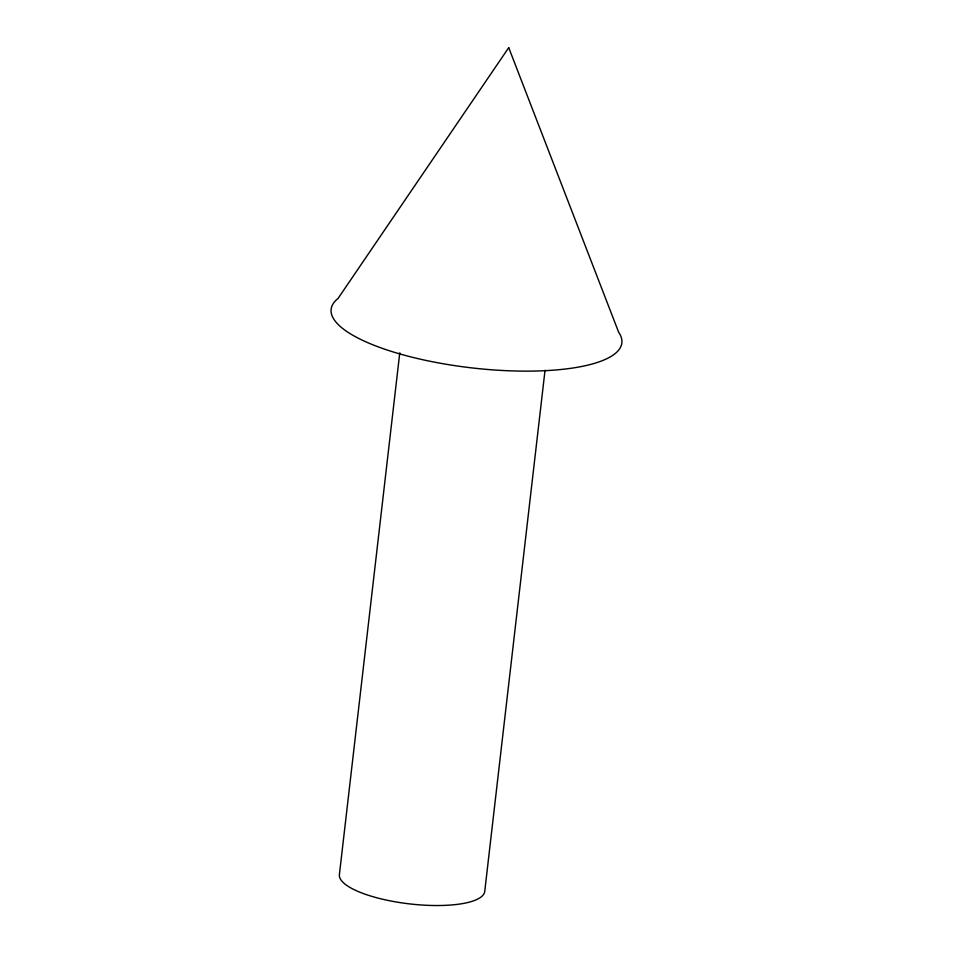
<?xml version="1.0" encoding="UTF-8"?>
<svg xmlns="http://www.w3.org/2000/svg" width="953" height="953" viewBox="0 0 953 953"><rect width="100%" height="100%" fill="white"/><g stroke="black" fill="none" stroke-linecap="round" stroke-linejoin="round"><path stroke-width="1.43" d="M399.772 352.824L339.435 874.27A73.167 21.026 6.6 0 0 408.503 903.766A73.167 21.026 6.6 0 0 484.696 891.746L545.033 370.288M508.723 47.65L338.029 298.48A146.333 42.051 6.6 0 0 469.388 367.608A146.333 42.051 6.6 0 0 618.652 332.24L508.723 47.65"/></g></svg>
